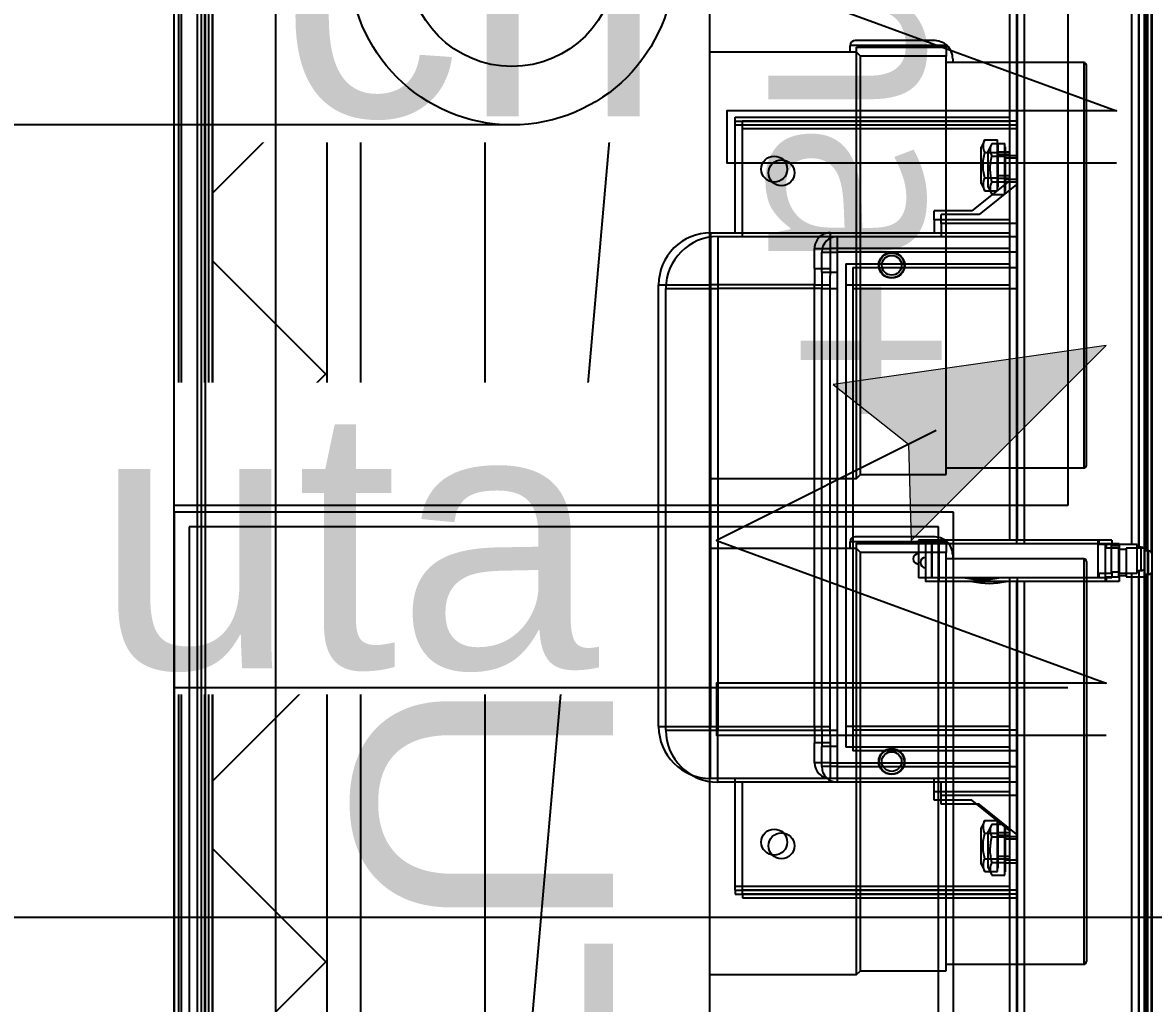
# Model space of a CAD drawing. Header units: millimetres. Extents: x 522027 to 600964, y -380282 to -298602.
# Drawn here: x 574255.7 to 574691, y -342368 to -341990.6 of the extents above; entities that cross this region are included whole.
import ezdxf

# ---------------------------------------------------------------- set-up
doc = ezdxf.new("R2010")
doc.units = ezdxf.units.MM
doc.layers.add('prlm-CHAUFF', color=4, linetype='Continuous')
doc.layers.add('prlm-MOD', color=64, linetype='Continuous')
doc.layers.add('prlm-ELEC-CFO', color=1, linetype='Continuous', lineweight=25)
doc.layers.add('prlm-VMC', color=82, linetype='Continuous', lineweight=25)
doc.styles.add('Arial', font='arial.ttf')
doc.styles.add('prlm-chauff', font='trebucbi.ttf', dxfattribs={"height": 18})
doc.styles.get("Standard").update_dxf_attribs({"font": 'arial.ttf'})

# ---------------------------------------------------------------- blocks, each defined once
blk = doc.blocks.new('C 90.MTI900_Alu_390')
at = {"layer": 'prlm-MOD', "color": 1, "linetype": 'Continuous'}
for p, q in [((-4.225, 0), (4.225, 0)), ((-4.105, -0.105), (4.105, -0.105)), ((-4.1, -0.12), (4.1, -0.12)), ((-3.96, -0.09), (3.96, -0.09)), ((-0.85, -1.865), (0.85, -1.865)), ((-0.85, -1.865), (-0.85, -2.065)), ((0.85, -1.865), (0.85, -2.065)), ((-1.05, -2.525), (-1.05, -2.065)), ((-1.05, -2.065), (-0.85, -2.065)), ((0.85, -2.065), (-0.85, -2.065)), ((-0.85, -2.065), (-0.85, -2.465)), ((0.85, -2.465), (0.85, -2.065)), ((1.05, -2.065), (0.85, -2.065)), ((1.05, -2.065), (1.05, -2.525)), ((-1.495, -2.16), (-1.495, -3.215)), ((-1.48, -2.16), (-1.495, -2.16)), ((-1.48, -2.16), (-1.48, -3.215)), ((-1.48, -2.16), (-1.465, -2.16)), ((-1.465, -2.16), (-1.05, -2.16)), ((-1.465, -2.16), (-1.465, -3.215)), ((1.05, -2.16), (1.465, -2.16)), ((1.465, -2.16), (1.48, -2.16)), ((1.465, -2.16), (1.465, -3.215)), ((1.48, -2.16), (1.48, -3.215)), ((1.48, -2.16), (1.495, -2.16)), ((1.495, -2.16), (1.495, -3.215)), ((-0.99, -2.465), (-0.9124, -2.465)), ((-0.99, -2.525), (-0.99, -2.465)), ((-0.85, -2.465), (-0.9124, -2.465)), ((-0.9124, -2.525), (-0.9124, -2.465)), ((-0.85, -2.465), (0.85, -2.465)), ((-0.85, -2.465), (-0.85, -2.5242)), ((0.9124, -2.465), (0.85, -2.465)), ((0.85, -2.465), (0.85, -2.5242)), ((0.9124, -2.465), (0.99, -2.465)), ((0.9124, -2.465), (0.9124, -2.525)), ((0.99, -2.465), (0.99, -2.525)), ((0.85, -2.5242), (-0.85, -2.5242)), ((-1.05, -3.215), (-1.05, -2.525)), ((-0.99, -2.525), (-1.05, -2.525)), ((-0.99, -2.525), (-0.99, -3.215)), ((-0.9124, -2.525), (-0.99, -2.525)), ((0.99, -2.525), (0.9124, -2.525)), ((0.99, -3.215), (0.99, -2.525)), ((1.05, -2.525), (0.99, -2.525)), ((1.05, -2.525), (1.05, -3.215)), ((0.93, -2.585), (-0.93, -2.585)), ((-0.93, -3.215), (-0.93, -2.585)), ((-0.85, -3.215), (-0.85, -2.585)), ((0.85, -2.585), (0.85, -3.215)), ((0.93, -2.585), (0.93, -3.215)), ((-0.2775, -2.915), (-0.2775, -2.865)), ((-0.1325, -2.865), (-0.2775, -2.865)), ((-0.1325, -2.915), (-0.1325, -2.865)), ((-0.1325, -2.915), (-0.2775, -2.915)), ((-0.2775, -2.9175), (-0.2775, -2.915)), ((-0.1325, -2.9175), (-0.1325, -2.915)), ((-1.1342, -2.925), (-1.1, -2.925)), ((-1.1342, -3.0705), (-1.1342, -2.925)), ((-1.1, -2.925), (-1.1, -3.215)), ((-1.1, -2.925), (-1.05, -2.925)), ((-0.2775, -2.9175), (-0.1325, -2.9175)), ((-0.2775, -3.5575), (-0.2775, -2.9175)), ((-0.1325, -3.5575), (-0.1325, -2.9175)), ((1.1, -2.925), (1.05, -2.925)), ((1.1, -3.215), (1.1, -2.925)), ((1.1, -2.925), (1.1342, -2.925)), ((1.1342, -3.0705), (1.1342, -2.925)), ((-1.2504, -3.215), (-1.1342, -3.0705)), ((1.2504, -3.215), (1.1342, -3.0705)), ((-1.38, -3.106), (-1.4081, -3.1204)), ((-1.4081, -3.1204), (-1.4081, -3.17)), ((-1.38, -3.106), (-1.24, -3.106)), ((-1.3591, -3.1204), (-1.3591, -3.17)), ((-1.2609, -3.1204), (-1.2609, -3.17)), ((-1.2119, -3.1204), (-1.24, -3.106)), ((-1.2119, -3.1204), (-1.2119, -3.1671)), ((1.24, -3.106), (1.2119, -3.1204)), ((1.2119, -3.1204), (1.2119, -3.1671)), ((1.24, -3.106), (1.38, -3.106)), ((1.2609, -3.1204), (1.2609, -3.17)), ((1.3591, -3.1204), (1.3591, -3.17)), ((1.4081, -3.1204), (1.38, -3.106)), ((1.4081, -3.1204), (1.4081, -3.17)), ((-1.4081, -3.17), (-1.3836, -3.17)), ((-1.395, -3.17), (-1.395, -3.172)), ((-1.395, -3.172), (-1.225, -3.172)), ((-1.3836, -3.17), (-1.3591, -3.17)), ((-1.36, -3.172), (-1.36, -3.215)), ((-1.3591, -3.17), (-1.31, -3.17)), ((-1.3508, -3.215), (-1.3508, -3.172)), ((-1.31, -3.17), (-1.2609, -3.17)), ((-1.2692, -3.215), (-1.2692, -3.172)), ((-1.2609, -3.17), (-1.2364, -3.17)), ((-1.26, -3.215), (-1.26, -3.172)), ((-1.2364, -3.17), (-1.2142, -3.17)), ((-1.225, -3.172), (-1.225, -3.17)), ((1.2142, -3.17), (1.2364, -3.17)), ((1.225, -3.17), (1.225, -3.172)), ((1.225, -3.172), (1.395, -3.172)), ((1.2364, -3.17), (1.2609, -3.17)), ((1.26, -3.172), (1.26, -3.215)), ((1.2609, -3.17), (1.31, -3.17)), ((1.2692, -3.215), (1.2692, -3.172)), ((1.31, -3.17), (1.3591, -3.17)), ((1.3508, -3.215), (1.3508, -3.172)), ((1.3591, -3.17), (1.3836, -3.17)), ((1.36, -3.215), (1.36, -3.172)), ((1.3836, -3.17), (1.4081, -3.17)), ((1.395, -3.172), (1.395, -3.17)), ((-0.2775, -3.215), (-4.0287, -3.215)), ((4.0287, -3.215), (-0.1325, -3.215)), ((-0.2775, -3.245), (-4.0274, -3.245)), ((4.0274, -3.245), (-0.1325, -3.245)), ((-0.2775, -3.5575), (-0.1325, -3.5575)), ((-0.2775, -3.56), (-0.2775, -3.5575)), ((-0.2775, -3.61), (-0.2775, -3.56)), ((-0.26, -3.56), (-0.2775, -3.56)), ((-0.26, -3.5575), (-0.26, -3.6075)), ((-0.15, -3.6075), (-0.15, -3.5575)), ((-0.1325, -3.56), (-0.15, -3.56)), ((-0.1325, -3.56), (-0.1325, -3.5575)), ((-0.1325, -3.61), (-0.1325, -3.56)), ((-0.255, -3.61), (-0.2775, -3.61)), ((-0.15, -3.6075), (-0.26, -3.6075)), ((-0.255, -3.6075), (-0.255, -3.6375)), ((-0.155, -3.6375), (-0.155, -3.6075)), ((-0.1325, -3.61), (-0.155, -3.61)), ((-0.15, -3.6375), (-0.26, -3.6375)), ((-0.26, -3.6375), (-0.26, -3.7075)), ((-0.15, -3.7075), (-0.15, -3.6375)), ((-0.26, -3.685), (-3.6034, -3.685)), ((3.6044, -3.685), (-0.15, -3.685)), ((-4.375, -3.737), (4.375, -3.737)), ((-3.5974, -3.715), (-0.25, -3.715)), ((-3.175, -3.735), (-0.2433, -3.735)), ((-0.26, -3.7075), (-0.15, -3.7075)), ((-0.25, -3.7075), (-0.25, -3.7225)), ((-0.25, -3.7225), (-0.16, -3.7225)), ((-0.1667, -3.735), (3.175, -3.735)), ((-0.16, -3.7225), (-0.16, -3.7075)), ((-0.16, -3.715), (3.5984, -3.715))]:
    blk.add_line(p, q, dxfattribs=at)
for centre in [(-1.295, -2.31), (1.295, -2.31)]:
    blk.add_circle(centre, 0.05, dxfattribs=at)
for centre, radius, start, end in [((-0.85, -2.065), 0.2, 90, 180), ((0.85, -2.065), 0.2, 0, 90), ((-0.99, -2.525), 0.06, 90, 180), ((0.99, -2.525), 0.06, 0, 90), ((-0.205, -2.865), 0.02, 0, 180), ((0, -3.11), 0.285, 166.8264, 193.1736), ((-1.3836, -3.1624), 0.0487, 59.7422, 120.2578), ((-1.2364, -3.1624), 0.0487, 59.7422, 120.2578), ((1.2364, -3.1624), 0.0487, 59.7422, 120.2578), ((1.3836, -3.1624), 0.0487, 59.7422, 120.2578), ((-0.235, -3.7225), 0.015, 180, 255.1649), ((-0.175, -3.7225), 0.015, 284.8351, 0)]:
    blk.add_arc(centre, radius, start, end, dxfattribs=at)
for points, knots in [([(-0.85, -2.5242), (-0.8604, -2.5242), (-0.8708, -2.5243), (-0.8916, -2.5247), (-0.902, -2.525), (-0.9124, -2.525)], [0, 0, 0, 0, 0.5, 0.5, 1, 1, 1, 1]), ([(0.9124, -2.525), (0.902, -2.525), (0.8916, -2.5247), (0.8708, -2.5243), (0.8604, -2.5242), (0.85, -2.5242)], [0, 0, 0, 0, 0.5, 0.5, 1, 1, 1, 1]), ([(-1.3591, -3.1204), (-1.3511, -3.1183), (-1.343, -3.1166), (-1.3306, -3.1149), (-1.3265, -3.1144), (-1.3182, -3.1138), (-1.3141, -3.1137), (-1.3017, -3.1137), (-1.2935, -3.1143), (-1.2772, -3.1166), (-1.269, -3.1183), (-1.2609, -3.1204)], [0, 0, 0, 0, 0.25, 0.25, 0.375, 0.375, 0.5, 0.5, 0.75, 0.75, 1, 1, 1, 1]), ([(1.2609, -3.1204), (1.269, -3.1183), (1.2772, -3.1166), (1.2935, -3.1143), (1.3017, -3.1137), (1.3141, -3.1137), (1.3182, -3.1138), (1.3265, -3.1144), (1.3306, -3.1149), (1.343, -3.1166), (1.3511, -3.1183), (1.3591, -3.1204)], [0, 0, 0, 0, 0.25, 0.25, 0.5, 0.5, 0.625, 0.625, 0.75, 0.75, 1, 1, 1, 1])]:
    blk.add_open_spline(points, degree=3, knots=knots, dxfattribs=at)
blk = doc.blocks.new('xi.VCO')
at = {"layer": 'prlm-ELEC-CFO', "lineweight": 5}
blk.add_hatch(color=0, dxfattribs=at).paths.add_polyline_path([(-3, 6), (-0.103, 3.699), (0, 0), (7.5, 7.5)])
at = {"layer": 'prlm-ELEC-CFO', "color": 0, "lineweight": 5, "flags": 128}
blk.add_lwpolyline([(-3, 6), (-0.103, 3.699), (0, 0), (7.5, 7.5)], close=True, dxfattribs=at)
at = {"layer": 'prlm-ELEC-CFO', "color": 0}
blk.add_lwpolyline([(0.955, 4.227), (-7.5, 0), (7.5, -5.5), (-7.5, -5.5), (-7.5, -7.5), (7.5, -7.5)], dxfattribs=at)
blk = doc.blocks.new('xi.uta')
at = {"layer": 'prlm-ELEC-CFO', "lineweight": 5}
blk.add_hatch(color=0, dxfattribs=at).paths.add_polyline_path([(-3, 6), (-0.103, 3.699), (0, 0), (7.5, 7.5)])
at = {"layer": 'prlm-ELEC-CFO', "color": 0}
for points in [[(-3, 6), (7.5, 7.5), (0, 0)], [(0.955, 4.227), (-7.5, 0), (7.5, -5.5), (-7.5, -5.5), (-7.5, -7.5), (7.5, -7.5)]]:
    blk.add_lwpolyline(points, dxfattribs=at)

msp = doc.modelspace()

# ---------------------------------------------------------------- hatches: boundary and pattern name
h = msp.add_hatch()
h.set_pattern_fill('02_ISOLANT', color=256, scale=10, angle=-90, style=0, pattern_type=2)
h.set_pattern_definition([(314.999993, (505019.33, 142779.7), (56.568549, 56.568536), []), (44.999993, (505019.33, 142779.7), (56.568536, -56.568549), [])])
h.paths.add_polyline_path([(574372.76, -341693.39), (574328.76, -341737.39), (574328.76, -342623.39), (574372.76, -342667.39)])

# ---------------------------------------------------------------- linework, layer by layer
for p, q in [((574385.76, -341680.39), (574385.76, -342680.39)), ((574385.76, -341680.39), (574385.76, -342680.39)), ((574372.76, -341693.39), (574372.76, -342667.39)), ((574372.76, -341693.39), (574372.76, -342667.39)), ((574328.76, -341737.39), (574328.76, -342623.39)), ((574328.76, -341737.39), (574328.76, -342623.39)), ((574315.76, -341750.39), (574315.76, -342610.39))]:
    msp.add_line(p, q)
at = {"flags": 128}
msp.add_lwpolyline([(574666.41, -341786.6), (574433.68, -341786.6), (574433.68, -342581.56), (574497.15, -341859.6)], close=True, dxfattribs=at)
at = {"layer": 'prlm-CHAUFF'}
msp.add_line((574658.05, -341758.46), (574658.05, -342176.46), dxfattribs=at)
at = {"layer": 'prlm-CHAUFF', "ltscale": 50}
for p, q in [((574520.24, -342583.97), (574520.27, -341773.97)), ((574606.22, -341997.47), (574576.26, -341997.47)), ((574576.76, -342001.97), (574520.26, -342001.97)), ((574611.26, -341999.41), (574574.26, -341999.41)), ((574574.26, -342001.97), (574574.26, -341999.47)), ((574576.75, -342165.97), (574576.76, -342001.97)), ((574611.26, -341999.97), (574576.76, -341999.97)), ((574576.76, -342000.17), (574576.76, -341999.97)), ((574576.76, -342001.97), (574576.76, -342000.17)), ((574611.26, -342000.17), (574576.76, -342000.17)), ((574578.26, -342003.47), (574576.76, -342001.97)), ((574585.99, -342000.17), (574585.99, -341999.97)), ((574586.99, -341999.97), (574586.99, -342000.17)), ((574587.49, -342000.17), (574587.49, -341999.97)), ((574590.99, -341999.97), (574590.99, -342000.17)), ((574594.76, -342000.17), (574594.76, -341999.97)), ((574598.26, -341999.97), (574598.26, -342000.17)), ((574611.26, -341999.41), (574611.26, -342003.47)), ((574578.25, -342164.47), (574578.26, -342003.47)), ((574611.26, -342003.47), (574578.26, -342003.47)), ((574611.25, -342164.47), (574611.26, -342003.47)), ((574664.26, -342005.97), (574611.26, -342005.97)), ((574613.76, -342004.47), (574613.76, -342005.97)), ((574664.26, -342005.97), (574664.25, -342161.97)), ((574665.25, -342160.97), (574665.26, -342006.97)), ((574611.25, -342161.97), (574664.25, -342161.97)), ((574520.25, -342165.97), (574576.75, -342165.97)), ((574576.75, -342165.97), (574578.25, -342164.47)), ((574578.25, -342164.47), (574611.25, -342164.47)), ((574614.04, -342568.97), (574614.05, -342178.97)), ((574608.33, -342563.26), (574608.34, -342184.68)), ((574606.21, -342188.47), (574576.25, -342188.47)), ((574576.75, -342192.97), (574520.25, -342192.97)), ((574611.25, -342190.41), (574574.25, -342190.41)), ((574574.25, -342192.97), (574574.25, -342190.47)), ((574611.25, -342190.97), (574576.75, -342190.97)), ((574576.75, -342191.17), (574576.75, -342190.97)), ((574576.75, -342192.97), (574576.75, -342191.17)), ((574611.25, -342191.17), (574576.75, -342191.17)), ((574576.75, -342356.97), (574576.75, -342192.97)), ((574578.25, -342194.47), (574576.75, -342192.97)), ((574585.98, -342191.17), (574585.98, -342190.97)), ((574586.98, -342190.97), (574586.98, -342191.17)), ((574587.48, -342191.17), (574587.48, -342190.97)), ((574590.98, -342190.97), (574590.98, -342191.17)), ((574594.75, -342191.17), (574594.75, -342190.97)), ((574598.25, -342190.97), (574598.25, -342191.17)), ((574611.25, -342190.41), (574611.25, -342194.47)), ((574578.25, -342355.47), (574578.25, -342194.47)), ((574611.25, -342194.47), (574578.25, -342194.47)), ((574611.25, -342355.47), (574611.25, -342194.47)), ((574664.25, -342196.97), (574611.25, -342196.97)), ((574613.75, -342195.47), (574613.75, -342196.97)), ((574664.25, -342196.97), (574664.25, -342352.97)), ((574665.25, -342197.97), (574665.25, -342351.97)), ((574611.25, -342352.97), (574664.25, -342352.97)), ((574520.25, -342356.97), (574576.75, -342356.97)), ((574576.75, -342356.97), (574578.25, -342355.47)), ((574578.25, -342355.47), (574611.25, -342355.47))]:
    msp.add_line(p, q, dxfattribs=at)
for centre, radius in [((574590.26, -342083.97), 5), ((574590.26, -342083.97), 4.8), ((574590.26, -342083.97), 3.8), ((574590.25, -342274.97), 5), ((574590.25, -342274.97), 4.8), ((574590.25, -342274.97), 3.8)]:
    msp.add_circle(centre, radius, dxfattribs=at)
for centre, radius, start, end in [((574576.26, -341999.47), 2, 89.9981, 178.322), ((574606.46, -342005.22), 7.76, 48.5229, 91.7656), ((574576.26, -341999.47), 2, 178.322, 179.9981), ((574606.76, -342004.47), 7, 359.9981, 46.2712), ((574664.26, -342006.97), 1, 359.9981, 89.9981), ((574664.25, -342160.97), 1, 269.9981, 359.9981), ((574576.25, -342190.47), 2, 89.9981, 178.322), ((574606.45, -342196.22), 7.76, 48.5229, 91.7656), ((574576.25, -342190.47), 2, 178.322, 179.9981), ((574606.75, -342195.47), 7, 359.9981, 46.2712), ((574664.25, -342197.97), 1, 359.9981, 89.9981), ((574664.25, -342351.97), 1, 269.9981, 359.9981)]:
    msp.add_arc(centre, radius, start, end, dxfattribs=at)
for centre, major_axis, ratio, start_param, end_param in [((574600.09, -342012.47), (0, 12.5), 0.146694, 0, 0.179125), ((574600.09, -342004.47), (0, 4.5), 0.974723, 5.983927, 6.283185), ((574603.65, -342004.47), (0, 4.5), 0.974723, 5.983927, 6.283185), ((574600.09, -342203.47), (0, 12.5), 0.146694, 0, 0.179125), ((574600.09, -342195.47), (0, 4.5), 0.974723, 5.983927, 6.283185), ((574603.64, -342195.47), (0, 4.5), 0.974723, 5.983927, 6.283185)]:
    msp.add_ellipse(centre, major_axis=major_axis, ratio=ratio, start_param=start_param, end_param=end_param, dxfattribs=at)
for points in [[(574607.97, -342000.15), (574607.84, -342000.11), (574607.71, -342000.08), (574607.29, -342000), (574607, -341999.97), (574606.71, -341999.97)], [(574607.97, -342191.15), (574607.84, -342191.11), (574607.71, -342191.08), (574607.29, -342191), (574607, -342190.97), (574606.7, -342190.97)]]:
    msp.add_open_spline(points, degree=3, knots=[0.8185803, 0.8185803, 0.8185803, 0.8185803, 0.875, 0.875, 1, 1, 1, 1], dxfattribs=at)
at = {"layer": 'prlm-MOD'}
for p, q in [((574687.75, -342613.96), (574687.75, -341738.96)), ((574688.75, -341738.96), (574688.75, -342613.96)), ((574635.55, -341773.59), (574635.55, -342189.71)), ((574638.55, -341773.72), (574638.55, -342189.71)), ((574682.55, -341816.02), (574682.55, -342191.46)), ((574685.55, -342192.46), (574685.55, -341816.62)), ((574687.55, -342193.13), (574687.55, -341858.96)), ((574530.05, -342026.96), (574635.55, -342026.96)), ((574530.05, -342028.46), (574530.05, -342026.96)), ((574530.05, -342029.96), (574530.05, -342028.46)), ((574530.05, -342028.46), (574635.55, -342028.46)), ((574530.05, -342071.46), (574530.05, -342029.96)), ((574530.05, -342029.96), (574635.55, -342029.96)), ((574626.09, -342035.64), (574624.65, -342038.46)), ((574626.09, -342035.64), (574631.05, -342035.64)), ((574631.05, -342038.1), (574631.05, -342035.64)), ((574631.25, -342036.96), (574631.05, -342036.96)), ((574631.25, -342053.96), (574631.25, -342036.96)), ((574624.65, -342052.46), (574624.65, -342038.46)), ((574626.09, -342040.55), (574631.05, -342040.55)), ((574631.05, -342040.55), (574631.05, -342038.1)), ((574631.05, -342045.46), (574631.05, -342040.55)), ((574635.55, -342040.46), (574631.25, -342040.46)), ((574635.55, -342041.38), (574631.25, -342041.38)), ((574631.05, -342050.37), (574631.05, -342045.46)), ((574626.09, -342050.37), (574631.05, -342050.37)), ((574631.05, -342052.82), (574631.05, -342050.37)), ((574635.55, -342049.54), (574631.25, -342049.54)), ((574631.25, -342050.46), (574635.55, -342050.46)), ((574635.55, -342051.42), (574621.1, -342063.04)), ((574624.65, -342052.46), (574626.09, -342055.27)), ((574631.05, -342055.04), (574631.05, -342052.82)), ((574631.05, -342053.96), (574631.25, -342053.96)), ((574626.09, -342055.27), (574630.76, -342055.27)), ((574606.55, -342066.46), (574606.55, -342063.04)), ((574621.1, -342063.04), (574606.55, -342063.04)), ((574606.55, -342066.46), (574606.55, -342071.46)), ((574635.55, -342066.46), (574606.55, -342066.46)), ((574520.55, -342071.46), (574566.55, -342071.46)), ((574520.55, -342071.46), (574520.55, -342091.46)), ((574566.55, -342071.46), (574635.55, -342071.46)), ((574566.55, -342071.46), (574566.55, -342077.46)), ((574560.55, -342085.21), (574560.55, -342077.46)), ((574560.55, -342077.46), (574566.55, -342077.46)), ((574635.55, -342077.46), (574566.55, -342077.46)), ((574566.55, -342077.46), (574566.55, -342085.21)), ((574560.55, -342085.21), (574560.55, -342091.46)), ((574560.55, -342085.21), (574566.55, -342085.21)), ((574572.55, -342083.46), (574572.55, -342269.46)), ((574572.55, -342083.46), (574635.55, -342083.46)), ((574500.55, -342261.46), (574500.55, -342091.46)), ((574500.55, -342091.46), (574520.55, -342091.46)), ((574520.55, -342091.46), (574520.55, -342261.46)), ((574560.55, -342091.46), (574520.55, -342091.46)), ((574560.55, -342261.46), (574560.55, -342091.46)), ((574560.55, -342091.46), (574566.47, -342091.46)), ((574566.47, -342091.46), (574566.47, -342261.46)), ((574572.55, -342091.46), (574635.55, -342091.46)), ((574605.55, -342189.71), (574600.55, -342189.71)), ((574600.55, -342189.71), (574600.55, -342204.21)), ((574605.55, -342189.71), (574605.55, -342204.21)), ((574605.8, -342189.71), (574605.55, -342189.71)), ((574605.8, -342204.21), (574605.8, -342189.71)), ((574669.8, -342189.71), (574605.8, -342189.71)), ((574669.8, -342204.21), (574669.8, -342189.71)), ((574670.05, -342189.71), (574669.8, -342189.71)), ((574675.05, -342189.71), (574670.05, -342189.71)), ((574670.05, -342189.71), (574670.05, -342191.46)), ((574675.05, -342189.71), (574675.05, -342191.96)), ((574674.8, -342191.46), (574669.8, -342191.46)), ((574674.8, -342191.46), (574674.8, -342202.46)), ((574677.8, -342191.96), (574674.8, -342191.96)), ((574677.8, -342191.46), (574677.8, -342202.46)), ((574684.8, -342191.46), (574677.8, -342191.46)), ((574684.8, -342202.46), (574684.8, -342191.46)), ((574686.3, -342192.46), (574684.8, -342192.46)), ((574686.3, -342201.46), (574686.3, -342192.46)), ((574669.8, -342202.46), (574674.8, -342202.46)), ((574670.05, -342202.46), (574670.05, -342204.21)), ((574674.8, -342201.96), (574677.8, -342201.96)), ((574675.05, -342201.96), (574675.05, -342204.21)), ((574677.8, -342202.46), (574684.8, -342202.46)), ((574682.55, -342202.46), (574682.55, -342536.8)), ((574684.8, -342201.46), (574686.3, -342201.46)), ((574685.55, -342536.2), (574685.55, -342201.46)), ((574687.55, -342493.96), (574687.55, -342200.79)), ((574605.55, -342204.21), (574600.55, -342204.21)), ((574605.8, -342204.21), (574605.55, -342204.21)), ((574669.8, -342204.21), (574605.8, -342204.21)), ((574635.55, -342204.21), (574635.55, -342579.33)), ((574638.55, -342204.21), (574638.55, -342579.2)), ((574670.05, -342204.21), (574669.8, -342204.21)), ((574675.05, -342204.21), (574670.05, -342204.21)), ((574500.55, -342261.46), (574520.55, -342261.46)), ((574520.55, -342261.46), (574560.55, -342261.46)), ((574520.55, -342281.46), (574520.55, -342261.46)), ((574560.55, -342261.46), (574560.55, -342267.7)), ((574560.55, -342261.46), (574566.47, -342261.46)), ((574635.55, -342261.46), (574572.55, -342261.46)), ((574560.55, -342275.46), (574560.55, -342267.7)), ((574566.55, -342267.7), (574560.55, -342267.7)), ((574566.55, -342267.7), (574566.55, -342275.46)), ((574635.55, -342269.46), (574572.55, -342269.46)), ((574566.55, -342275.46), (574560.55, -342275.46)), ((574566.55, -342275.46), (574635.55, -342275.46)), ((574566.55, -342275.46), (574566.55, -342281.46)), ((574566.55, -342281.46), (574520.55, -342281.46)), ((574530.05, -342322.96), (574530.05, -342281.46)), ((574635.55, -342281.46), (574566.55, -342281.46)), ((574606.55, -342286.46), (574606.55, -342281.46)), ((574606.55, -342286.46), (574635.55, -342286.46)), ((574606.55, -342289.88), (574606.55, -342286.46)), ((574621.1, -342289.88), (574606.55, -342289.88)), ((574635.55, -342301.5), (574621.1, -342289.88)), ((574626.09, -342297.64), (574624.65, -342300.46)), ((574626.09, -342297.64), (574630.76, -342297.64)), ((574631.05, -342300.1), (574631.05, -342297.88)), ((574624.65, -342314.46), (574624.65, -342300.46)), ((574626.09, -342302.55), (574631.05, -342302.55)), ((574631.25, -342298.96), (574631.05, -342298.96)), ((574631.05, -342302.55), (574631.05, -342300.1)), ((574631.05, -342307.46), (574631.05, -342302.55)), ((574631.25, -342315.96), (574631.25, -342298.96)), ((574635.55, -342302.46), (574631.25, -342302.46)), ((574635.55, -342303.38), (574631.25, -342303.38)), ((574631.05, -342312.37), (574631.05, -342307.46)), ((574635.55, -342311.54), (574631.25, -342311.54)), ((574624.65, -342314.46), (574626.09, -342317.27)), ((574626.09, -342312.37), (574631.05, -342312.37)), ((574631.05, -342314.82), (574631.05, -342312.37)), ((574631.05, -342317.27), (574631.05, -342314.82)), ((574631.05, -342315.96), (574631.25, -342315.96)), ((574631.25, -342312.46), (574635.55, -342312.46)), ((574626.09, -342317.27), (574631.05, -342317.27)), ((574530.05, -342324.46), (574530.05, -342322.96)), ((574530.05, -342322.96), (574635.55, -342322.96)), ((574530.05, -342324.46), (574635.55, -342324.46)), ((574530.05, -342324.46), (574530.05, -342325.96)), ((574530.05, -342325.96), (574635.55, -342325.96))]:
    msp.add_line(p, q, dxfattribs=at)
for centre in [(574545.05, -342046.96), (574545.05, -342305.96)]:
    msp.add_circle(centre, 5, dxfattribs=at)
for centre, radius, start, end in [((574630.29, -342038.1), 4.87, 149.7421, 210.2576), ((574630.29, -342052.82), 4.87, 149.7421, 210.2576), ((574520.55, -342091.46), 20, 89.9999, 179.9999), ((574566.55, -342077.46), 6, 89.9999, 179.9999), ((574686.3, -342193.96), 1.5, 14.835, 89.9999), ((574600.55, -342196.96), 2, 89.9999, 269.9999), ((574686.3, -342199.96), 1.5, 269.9999, 345.1648), ((574625.05, -342176.46), 28.5, 256.8263, 283.1734), ((574520.55, -342261.46), 20, 179.9999, 269.9999), ((574566.55, -342275.46), 6, 179.9999, 269.9999), ((574630.29, -342300.1), 4.87, 149.7421, 210.2576), ((574630.29, -342314.82), 4.87, 149.7421, 210.2576)]:
    msp.add_arc(centre, radius, start, end, dxfattribs=at)
for points, knots in [([(574626.09, -342050.37), (574625.88, -342049.56), (574625.71, -342048.74), (574625.48, -342047.11), (574625.42, -342046.29), (574625.42, -342045.05), (574625.43, -342044.64), (574625.49, -342043.81), (574625.54, -342043.4), (574625.72, -342042.16), (574625.89, -342041.35), (574626.09, -342040.55)], [0, 0, 0, 0, 0.25, 0.25, 0.5, 0.5, 0.625, 0.625, 0.75, 0.75, 1, 1, 1, 1]), ([(574566.55, -342085.21), (574566.55, -342086.25), (574566.53, -342087.3), (574566.48, -342089.38), (574566.47, -342090.42), (574566.47, -342091.46)], [0, 0, 0, 0, 0.5, 0.5, 1, 1, 1, 1]), ([(574566.47, -342261.46), (574566.47, -342262.5), (574566.48, -342263.54), (574566.53, -342265.62), (574566.55, -342266.66), (574566.55, -342267.7)], [0, 0, 0, 0, 0.5, 0.5, 1, 1, 1, 1]), ([(574626.09, -342312.37), (574625.88, -342311.57), (574625.72, -342310.76), (574625.54, -342309.52), (574625.49, -342309.11), (574625.43, -342308.28), (574625.42, -342307.87), (574625.42, -342306.63), (574625.48, -342305.81), (574625.71, -342304.18), (574625.88, -342303.36), (574626.09, -342302.55)], [0, 0, 0, 0, 0.25, 0.25, 0.375, 0.375, 0.5, 0.5, 0.75, 0.75, 1, 1, 1, 1])]:
    msp.add_open_spline(points, degree=3, knots=knots, dxfattribs=at)
at = {"layer": 'prlm-VMC'}
msp.add_line((574203.78, -342334.91), (574948.69, -342334.91), dxfattribs=at)

# ---------------------------------------------------------------- block references
at = {"layer": 'prlm-ELEC-CFO', "xscale": 10, "yscale": 10, "zscale": 10}
for name, p in [('xi.uta', (574601.82, -341969.57)), ('xi.VCO', (574597.79, -342189.84))]:
    msp.add_blockref(name, p, dxfattribs=at)
at = {"layer": 'prlm-MOD', "xscale": 99.99999999999955, "yscale": 99.99999999999955, "zscale": 99.99999999999955, "rotation": 89.9998846602447}
msp.add_blockref('C 90.MTI900_Alu_390', (574316.82, -342177.89), dxfattribs=at)

# ---------------------------------------------------------------- texts
at = {"layer": 'prlm-CHAUFF', "style": 'prlm-chauff'}
msp.add_text('thema+', height=80, rotation=270.0002, dxfattribs=at).set_placement((574542.77, -341770.31))
at = {"layer": 'prlm-CHAUFF'}
msp.add_text('UTA', height=100, rotation=269.9981, dxfattribs=at).set_placement((574382.99, -342241.01))

# ---------------------------------------------------------------- next in the draw order: texts
at = {"layer": 'prlm-ELEC-CFO', "char_height": 100, "attachment_point": 5, "line_spacing_factor": 0.8, "style": 'Arial', "bg_fill": 3, "box_fill_scale": 1.1, "bg_fill_color": 256, "bg_fill_transparency": 0}
for s, insert in [('ch', (574428.57, -341977.38)), ('uta', (574380.51, -342189.84))]:
    msp.add_mtext(s, dxfattribs=dict(at, insert=insert))

# ---------------------------------------------------------------- next in the draw order: linework, layer by layer
at = {"layer": 'prlm-CHAUFF'}
for p, q in [((574314.05, -342176.46), (574314.05, -341758.46)), ((574444.05, -342029.96), (574132.95, -342029.96)), ((574658.05, -342176.46), (574314.05, -342176.46))]:
    msp.add_line(p, q, dxfattribs=at)
at = {"layer": 'prlm-CHAUFF', "ltscale": 50}
for p, q in [((574353.07, -341773.96), (574353.04, -342583.96)), ((574314.05, -342178.96), (574314.04, -342568.96)), ((574614.05, -342178.97), (574314.05, -342178.96)), ((574319.76, -342184.67), (574319.75, -342563.25)), ((574608.34, -342184.68), (574319.76, -342184.67))]:
    msp.add_line(p, q, dxfattribs=at)
at = {"layer": 'prlm-CHAUFF', "ltscale": 30}
msp.add_line((574314.05, -342246.46), (574658.05, -342246.46), dxfattribs=at)
at = {"layer": 'prlm-CHAUFF'}
for radius in [62.5, 40]:
    msp.add_circle((574444.05, -341967.46), radius, dxfattribs=at)
at = {"layer": 'prlm-MOD'}
for p, q in [((574314.05, -342598.96), (574314.05, -341753.96)), ((574324.55, -342586.96), (574324.55, -341765.96)), ((574326.05, -342586.46), (574326.05, -341766.46)), ((574323.05, -342572.46), (574323.05, -341780.46))]:
    msp.add_line(p, q, dxfattribs=at)

doc.saveas('drawing.dxf')
